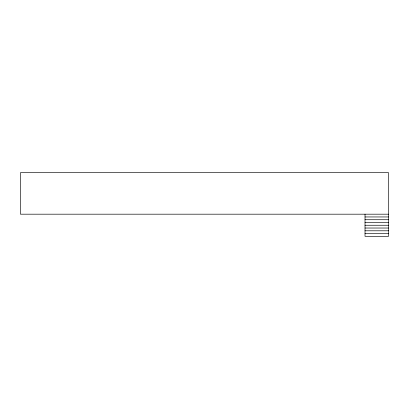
<?xml version="1.0" encoding="UTF-8"?>
<svg xmlns="http://www.w3.org/2000/svg" width="409" height="409" viewBox="0 0 409 409"><rect width="100%" height="100%" fill="white"/><g stroke="black" fill="none" stroke-linecap="round" stroke-linejoin="round"><path stroke-width="0.61" d="M388.55 214.188L20.45 214.188L20.45 172.67L388.55 172.67L388.55 236.33L365.022 236.33L365.022 214.188M365.022 216.954L388.55 216.954M365.022 219.72L388.55 219.72M365.022 222.491L388.55 222.491M365.022 225.257L388.55 225.257M365.022 228.028L388.55 228.028M365.022 230.794L388.55 230.794M365.022 233.559L388.55 233.559"/></g></svg>
